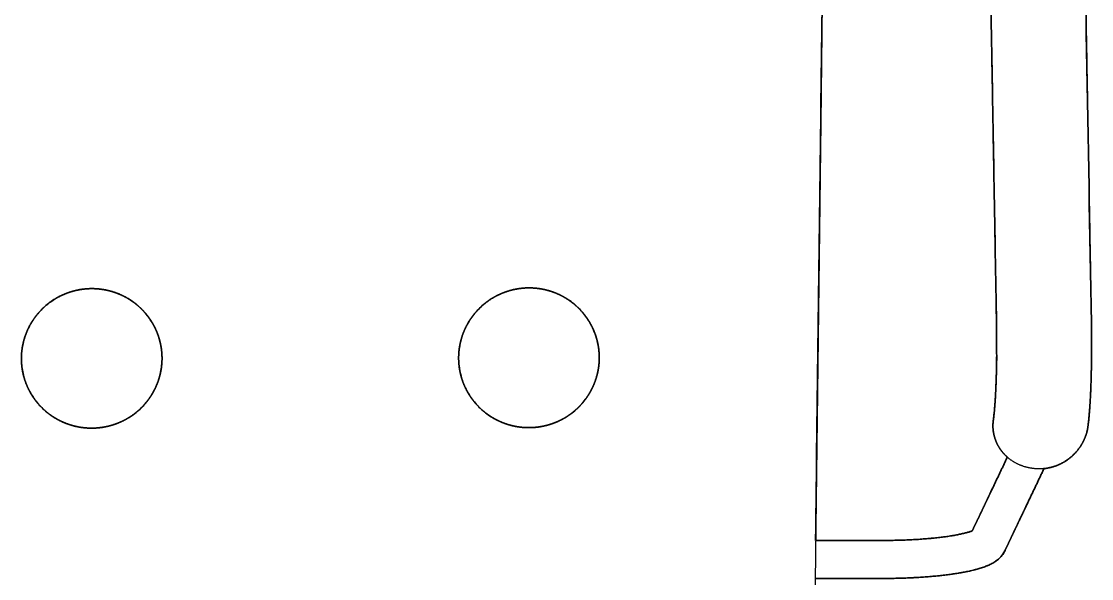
# Model space of a CAD drawing. Header units: millimetres. Extents: x 0 to 2809, y -1128 to 717.
# Drawn here: x 1039.5 to 1321.1, y -939.6 to -792.9 of the extents above; entities that cross this region are included whole.
import ezdxf

# ---------------------------------------------------------------- set-up
doc = ezdxf.new("R2010")
doc.units = ezdxf.units.MM
doc.layers.add('Blocks', color=7, linetype='Continuous')
doc.layers.add('Blocks$Inner', color=7, linetype='Continuous', lineweight=25, true_color=0x007f00)
doc.layers.add('Blocks$Outline', color=7, linetype='Continuous', lineweight=35, true_color=0xff3f3f)

# ---------------------------------------------------------------- blocks, each defined once
blk = doc.blocks.new('Balcony Lounge Bench w Arm Top')
at = {"layer": 'Blocks$Inner'}
blk.add_lwpolyline([(123.2758473560389, 1269.974159685553), (123.345287339107, 1269.973308098455), (123.9008072006473, 1269.966495401706), (125.0118469080553, 1269.952870008405), (129.4560055435068, 1269.898368437571), (165.0092690291349, 1269.462355939555), (236.1157935287702, 1268.590330973824), (245.0041090911691, 1268.481327853115), (253.8924246535753, 1268.372324732394), (271.6690557783804, 1268.154318490968), (307.2223180279761, 1267.718306008104), (378.3288425271603, 1266.846281042384), (520.541891525565, 1265.102231110937), (591.648416824537, 1264.230206135413), (627.2016815807146, 1263.794193621809), (629.4237607105388, 1263.766942838698), (629.9792804947501, 1263.760130142902), (630.1112571211561, 1263.758511628792)], dxfattribs=at)
for points, degree in [([(144.077752049845, 1333.049113229546), (287.6149730874022, 1335.563942283061), (431.1521941249594, 1338.078771336583)], 2), ([(491.130007283864, 1315.303632990002), (483.9058605459941, 1318.741537601989), (476.6875502536277, 1322.176664671682), (469.4692399809719, 1325.611792168587)], 3), ([(466.4671954874866, 1315.96581972788), (472.9309455920011, 1312.889779836358), (479.3946959742971, 1309.813739520399), (485.8584462807048, 1306.737699815425)], 3), ([(493.7926725610305, 1312.997944087692), (493.1801449799241, 1313.857419004613), (492.3765488263234, 1314.708589075566), (491.130007283864, 1315.303632990002)], 3), ([(431.5881861472371, 1313.120514172821), (288.050965100796, 1310.605685119117), (144.5137440543549, 1308.090856065413)], 2), ([(495.342020098411, 1309.92340102822), (494.9542949400202, 1310.983642546304), (494.4593258595705, 1312.062522065804), (493.7926725610305, 1312.997944087692)], 3), ([(497.0747440634223, 1302.63361335509), (496.6118014013191, 1305.559238168087), (496.0846817343991, 1307.892579237781), (495.342020098411, 1309.92340102822)], 3), ([(485.8584462807048, 1306.737699815425), (485.8862600093635, 1306.657835610786), (485.918262797175, 1306.576526169269), (485.950443336631, 1306.488527897316)], 3), ([(485.950443336631, 1306.488527897316), (486.3257016848511, 1305.462377101452), (486.8203534022759, 1303.45497294754), (487.1976369642362, 1301.070681702393)], 3), ([(487.1976369642362, 1301.070681702393), (487.5860907054303, 1298.615799095092), (487.9027457386692, 1295.619443937085), (488.1076513347143, 1292.397257652425)], 3), ([(498.0875179426148, 1293.031512161779), (497.8639113756726, 1296.547775403087), (497.5235375300908, 1299.797406175519), (497.0747440634223, 1302.63361335509)], 3), ([(488.1076513347143, 1292.397257652425), (488.2997298167102, 1289.376780602415), (488.3972821043571, 1286.129777058606), (488.3921015523811, 1282.888664143698)], 3), ([(498.4374780081277, 1265.37331172662), (498.3745128034159, 1271.208631058975), (498.3833015013851, 1277.041113340987), (498.3920901993623, 1282.873595622995)], 3)]:
    blk.add_open_spline(points, degree=degree, dxfattribs=at)
for points, weights, degree in [([(431.1521941249594, 1338.078771336583), (449.7907347161347, 1338.405325985157), (458.8075382703755, 1337.107750225976)], [1, 0.837694336409996, 1], 2), ([(457.0791168036449, 1312.239825125052), (448.663384343046, 1313.419678440462), (431.5881861472371, 1313.120514172821)], [1, 0.840513513487118, 1], 2), ([(498.3920901993623, 1282.873595622995), (498.3976162153558, 1286.330839086262), (498.2942173429474, 1289.781117894272), (498.0875179426148, 1293.031512161779)], [0.9018916102099879, 1, 1, 1], 3), ([(488.3921015523811, 1282.888664143698), (488.3833667846687, 1277.091971837643), (488.3746320169557, 1271.295279531568), (488.3960554670776, 1265.496456138588)], [1, 0.9018916102100011, 0.901891610210001, 0.901891610210001], 3), ([(421.9830083435809, 1191.964570445274), (421.9247600213547, 1191.373758430604), (421.8950302976188, 1190.784836785402), (421.893396850006, 1190.19779141861)], [1, 0.99999999999872, 0.999999999998647, 1], 3), ([(422.1782762931471, 1076.941831532578), (422.117475448175, 1076.335373318879), (422.0866869550335, 1075.730869913149), (422.0854449202016, 1075.128307458479)], [1, 0.999999999988713, 0.99999999998852, 1], 3)]:
    blk.add_rational_spline(points, weights, degree=degree, dxfattribs=at)
for points, weights, knots in [([(458.8075382703755, 1337.107750225976), (459.6679252184917, 1336.981113405822), (460.7394228840795, 1336.678759407429), (461.9222224036441, 1336.130204808546), (463.105144269991, 1335.581593468101), (464.4013934287159, 1334.761042679971), (465.5865474296165, 1333.613421194438), (466.7719128195233, 1332.465595014354), (467.8159179008017, 1330.992558478978), (468.5113417359226, 1329.347091067937), (469.2069218837077, 1327.701253799865), (469.5607388858515, 1325.901602652697), (469.5370394968268, 1324.113746433948)], [1, 0.962747555644296, 0.926855582049073, 0.892281800381453, 0.89223565470989, 0.892169621199178, 0.892090069842584, 0.89201051848599, 0.891917449283513, 0.89181723222842, 0.92651621932247, 0.96255755213277, 1], [1093.764674864149, 1093.764674864149, 1093.764674864149, 1093.764674864149, 1098.712646838745, 1098.712646838745, 1098.712646838745, 1103.678136391415, 1103.678136391415, 1103.678136391415, 1108.654770001717, 1108.654770001717, 1108.654770001717, 1113.617502814508, 1113.617502814508, 1113.617502814508, 1113.617502814508]), ([(469.5370394968268, 1324.113746433948), (469.5109765375951, 1322.219573556854), (469.0692511552981, 1320.326994880692), (468.2471733019934, 1318.637960556717), (467.4248945312265, 1316.948513429392), (466.208864344106, 1315.482798405316), (464.8247459987008, 1314.430509471585), (463.4403547666615, 1313.378013073228), (461.9284861056892, 1312.749427072066), (460.5717365206059, 1312.443355356383), (459.2148299789329, 1312.137248232556), (458.009553155705, 1312.112899481786), (457.0791168036449, 1312.239825125052)], [1, 0.962316927919772, 0.926052944493782, 0.891162252966116, 0.891053365357565, 0.890951211475371, 0.890863400791799, 0.890775590108227, 0.89070212262328, 0.890650607809225, 0.9256773508034, 0.962105308315272, 1], [1113.617502814508, 1113.617502814508, 1113.617502814508, 1113.617502814508, 1118.880223706587, 1118.880223706587, 1118.880223706587, 1124.160729352139, 1124.160729352139, 1124.160729352139, 1129.433094442054, 1129.433094442054, 1129.433094442054, 1134.682475518986, 1134.682475518986, 1134.682475518986, 1134.682475518986])]:
    blk.add_rational_spline(points, weights, degree=3, knots=knots, dxfattribs=at)
for points, knots in [([(440.263041307895, 1208.590824449038), (439.6815786927618, 1208.590821112884), (439.0988409066558, 1208.563039247885), (438.2131534464061, 1208.47823155201), (437.9105002109209, 1208.441644729744), (437.3107983025111, 1208.353981867822), (437.0131191850014, 1208.30287787491), (436.1264839771466, 1208.128132450678), (435.5439149692102, 1207.983108115757), (434.3955956186037, 1207.636775128922), (433.8298452022209, 1207.435466692561), (432.9940304115153, 1207.090645682103), (432.7175643991068, 1206.968549612007), (432.1689910261994, 1206.709777508218), (431.8967186597729, 1206.57295758641), (430.5613722571943, 1205.859922610525), (429.5634098489172, 1205.192298661826), (428.1694751757532, 1204.048487869833), (427.7221210079297, 1203.643318740807), (427.0778592165443, 1202.998563911267), (426.8679494253956, 1202.777774126491), (426.4616419452868, 1202.328708199613), (426.2646716860472, 1202.09986981464), (425.310249919341, 1200.934489740855), (424.6432190121996, 1199.934988726844), (423.788701255442, 1198.334035306409), (423.527360900458, 1197.780368602482), (423.0646787752266, 1196.659957685093), (422.8621931898597, 1196.091734047626), (422.339362445804, 1194.363543202646), (422.1028035755808, 1193.180213692078), (421.9830083435809, 1191.964570445274)], [218.1641492175199, 218.1641492175199, 218.1641492175199, 218.1641492175199, 220.7321518327473, 220.7321518327473, 222.0585787639485, 222.0585787639485, 223.3850056951497, 223.3850056951497, 226.037859557552, 226.037859557552, 228.6907134199544, 228.6907134199544, 230.0171403511555, 230.0171403511555, 231.3435672823567, 231.3435672823567, 236.6492750071614, 236.6492750071614, 239.3021288695635, 239.3021288695635, 240.6285558007647, 240.6285558007647, 241.9549827319658, 241.9549827319658, 247.2606904567706, 247.2606904567706, 249.9135443191728, 249.9135443191728, 252.5663981815751, 252.5663981815751, 257.8721059063797, 257.8721059063797, 257.8721059063797, 257.8721059063797]), ([(458.5985729742388, 1188.201499392602), (458.6593226239856, 1188.808613309058), (458.6901418213674, 1189.417340305437), (458.6910165732916, 1190.027724626005), (458.6918887943466, 1190.636342953108), (458.662886950442, 1191.245116159011), (458.6041441637426, 1191.85102380536), (458.4870463882617, 1193.058839122255), (458.254141270394, 1194.243757899334), (457.9053693965325, 1195.40593197307), (457.7306453767887, 1195.98814556604), (457.5252196754591, 1196.567554361489), (457.2942465084489, 1197.129634349203), (457.0640672810041, 1197.689782261652), (456.8072080873244, 1198.237224307722), (456.5236472431498, 1198.772028945226), (456.2407247954325, 1199.305629547009), (455.9326021326196, 1199.824040303909), (455.5992786206843, 1200.327287881897), (455.2637926845928, 1200.833800260236), (454.903444654039, 1201.323756383019), (454.5201422817117, 1201.794591161633), (453.7545080200507, 1202.735068612616), (452.9055338207836, 1203.591190174313), (451.972996589313, 1204.36343598261), (451.5079083558667, 1204.748581397336), (451.0253224875923, 1205.109858348555), (450.5251809286347, 1205.447338954127), (450.2736559453406, 1205.617060510274), (450.0169630533637, 1205.781181849099), (449.7574668760135, 1205.938194779552), (449.4983477169881, 1206.09497958815), (449.2355878453236, 1206.245242594105), (448.9691656835203, 1206.388999633971), (447.9080778813659, 1206.961545252725), (446.8023152242604, 1207.424857318201), (445.6518262364334, 1207.779154163767), (445.3637029172532, 1207.867882681992), (445.0736287410618, 1207.949441180917), (444.7815855248191, 1208.023837424949), (444.4884637738869, 1208.098508419174), (444.1919857833927, 1208.166252878756), (443.8956212486301, 1208.226280543822), (443.305299212996, 1208.345848337132), (442.7107635186767, 1208.436040618657), (442.1118886378463, 1208.496894251493), (441.4970434397983, 1208.559370680425), (440.8807740490738, 1208.590827995504), (440.263041307895, 1208.590824449038)], [187.1535284718318, 187.1535284718318, 187.1535284718318, 187.1535284718318, 188.98438548172, 188.98438548172, 188.98438548172, 190.8114829574348, 190.8114829574348, 190.8114829574348, 194.4461607607808, 194.4461607607808, 194.4461607607808, 196.2769683389177, 196.2769683389177, 196.2769683389177, 198.0937721006481, 198.0937721006481, 198.0937721006481, 199.9065108711266, 199.9065108711266, 199.9065108711266, 201.7326149242297, 201.7326149242297, 201.7326149242297, 205.3723192269871, 205.3723192269871, 205.3723192269871, 207.1898119004032, 207.1898119004032, 207.1898119004032, 208.1055491662574, 208.1055491662574, 208.1055491662574, 209.0185344166504, 209.0185344166504, 209.0185344166504, 212.6492593679648, 212.6492593679648, 212.6492593679648, 213.5598867624176, 213.5598867624176, 213.5598867624176, 214.4756781126286, 214.4756781126286, 214.4756781126286, 216.2956344926424, 216.2956344926424, 216.2956344926424, 218.1641492175199, 218.1641492175199, 218.1641492175199, 218.1641492175199]), ([(421.893396850006, 1190.19779141861), (421.8898836733642, 1189.013596517936), (421.9984768208524, 1187.842376237622), (422.3273811944819, 1186.104767422072), (422.4655314546035, 1185.527012801183), (422.7933946716366, 1184.395883285437), (422.9829931009081, 1183.842046862817), (423.6276423808085, 1182.212255306498), (424.1578853123574, 1181.168319967637), (425.1085828408541, 1179.670873405423), (425.4480976966879, 1179.188621529069), (426.1666304807732, 1178.264036763707), (426.5464017189806, 1177.820683937025), (427.3462558285173, 1176.971212794193), (427.7662440846543, 1176.565007166366), (428.6474285001823, 1175.790657095284), (429.1112023557871, 1175.420680017345), (430.5410829766333, 1174.38806987349), (431.5467383084979, 1173.798644484879), (433.1327068655592, 1173.060821453833), (433.6740477915519, 1172.839254244118), (434.784339330552, 1172.446315037047), (435.3486345624551, 1172.276715375603), (437.0481305144058, 1171.853018630911), (438.1976969690222, 1171.679838553482), (439.6936690155562, 1171.599422216917), (440.0256021644454, 1171.59058030001), (440.3578069302603, 1171.590663375759)], [130.7077009699321, 130.7077009699321, 130.7077009699321, 130.7077009699321, 134.2333832888608, 134.2333832888608, 135.9962244483251, 135.9962244483251, 137.7590656077894, 137.7590656077894, 141.2847479267181, 141.2847479267181, 143.0475890861824, 143.0475890861824, 144.8104302456466, 144.8104302456466, 146.5732714051109, 146.5732714051109, 148.3361125645753, 148.3361125645753, 151.8617948835038, 151.8617948835038, 153.6246360429681, 153.6246360429681, 155.3874772024324, 155.3874772024324, 158.913159521361, 158.913159521361, 159.9095649715973, 159.9095649715973, 159.9095649715973, 159.9095649715973]), ([(440.3578069302603, 1171.590663375759), (440.6341713811853, 1171.590724335365), (440.9124866839047, 1171.597164738127), (441.1883939347972, 1171.609842778482), (441.4885954921556, 1171.623637151217), (441.7882469559336, 1171.64483369852), (442.0873690810258, 1171.673432782503), (443.2816443902993, 1171.787617515103), (444.453233919412, 1172.01737908167), (445.6023263933748, 1172.362746466715), (445.8908324772128, 1172.44945888891), (446.177027234422, 1172.543259947353), (446.4609361171752, 1172.644158862175), (446.7452589724053, 1172.74520489946), (447.0282380641584, 1172.85375631), (447.3072576624254, 1172.968811028884), (447.8620685909191, 1173.197589278901), (448.4044019490684, 1173.45313240914), (448.9343384968379, 1173.735492986405), (449.9968617847844, 1174.30162621538), (450.9944147763672, 1174.966512076164), (451.9273402556573, 1175.730592230397), (452.3944139281884, 1176.113132670838), (452.842919211791, 1176.519019188956), (453.2704518187675, 1176.946111735706), (453.6952389467115, 1177.370461629351), (454.0984776441037, 1177.814755242409), (454.4801654433613, 1178.279031861141), (454.8627169615429, 1178.74435908852), (455.2217591666631, 1179.227493512655), (455.5573117539243, 1179.728512103538), (455.8940313858911, 1180.231273226342), (456.2092862705758, 1180.756217502665), (456.4951583577567, 1181.29021960092), (457.0658018897957, 1182.356167824346), (457.5279766265448, 1183.468228022917), (457.8815500301935, 1184.626648806003), (458.0589264347363, 1185.207791254328), (458.207808364401, 1185.797861821255), (458.327451984791, 1186.394011812037), (458.4474449364425, 1186.991902420687), (458.5378230368442, 1187.59438259653), (458.5985729742388, 1188.201499392602)], [159.9095649715973, 159.9095649715973, 159.9095649715973, 159.9095649715973, 160.7489889110614, 160.7489889110614, 160.7489889110614, 161.6596540973372, 161.6596540973372, 161.6596540973372, 165.2901786839751, 165.2901786839751, 165.2901786839751, 166.2030606899304, 166.2030606899304, 166.2030606899304, 167.1187029289136, 167.1187029289136, 167.1187029289136, 168.9359932688719, 168.9359932688719, 168.9359932688719, 172.5751945299571, 172.5751945299571, 172.5751945299571, 174.4011233105879, 174.4011233105879, 174.4011233105879, 176.2137089342847, 176.2137089342847, 176.2137089342847, 178.0303705623018, 178.0303705623018, 178.0303705623018, 179.8610798594232, 179.8610798594232, 179.8610798594232, 183.495627156454, 183.495627156454, 183.495627156454, 185.322662952747, 185.322662952747, 185.322662952747, 187.1535284718318, 187.1535284718318, 187.1535284718318, 187.1535284718318]), ([(440.4375867031631, 1093.547741207276), (439.8634062717538, 1093.547739965274), (439.2879287898468, 1093.520559694549), (438.4099570453473, 1093.437279285808), (438.107792084993, 1093.401012630504), (437.5090692166195, 1093.313995331544), (437.2118597531662, 1093.263214122784), (436.3265750203136, 1093.089435806101), (435.7448284818674, 1092.945054532807), (434.5980007791441, 1092.599998384605), (434.0329195351878, 1092.39932375374), (433.1979920922749, 1092.055442244306), (432.9218024276925, 1091.933657472437), (432.3737422319682, 1091.675503465693), (432.101734946853, 1091.539004364542), (430.7676078218283, 1090.827558754132), (429.7702464080576, 1090.161137559491), (428.3766895972876, 1089.018992446847), (427.9293734569437, 1088.614355425347), (427.2850361245291, 1087.970358311268), (427.0750961192971, 1087.749831789322), (426.6686762198515, 1087.301266551356), (426.471627589206, 1087.072669797035), (425.5167072011827, 1085.908453591652), (424.8489385287976, 1084.90974322598), (423.992846457717, 1083.309737839692), (423.7309002231559, 1082.756349831212), (423.2668862035862, 1081.63642306691), (423.0636705355791, 1081.068399241696), (422.5384721648734, 1079.340682271653), (422.3000994765753, 1078.157502617487), (422.1782762931471, 1076.941831532578)], [187.2309677710722, 187.2309677710722, 187.2309677710722, 187.2309677710722, 189.7712274141055, 189.7712274141055, 191.0976820869783, 191.0976820869783, 192.4241367598511, 192.4241367598511, 195.0770461055965, 195.0770461055965, 197.7299554513422, 197.7299554513422, 199.056410124215, 199.056410124215, 200.3828647970876, 200.3828647970876, 205.6886834885786, 205.6886834885786, 208.3415928343243, 208.3415928343243, 209.6680475071971, 209.6680475071971, 210.9945021800697, 210.9945021800697, 216.3003208715607, 216.3003208715607, 218.9532302173062, 218.9532302173062, 221.6061395630517, 221.6061395630517, 226.9119582545428, 226.9119582545428, 226.9119582545428, 226.9119582545428]), ([(458.729673789916, 1073.139665026883), (458.7912783863139, 1073.747074229195), (458.8229665066465, 1074.356128721014), (458.8247242492653, 1074.966880854834), (458.8264768788868, 1075.575856406391), (458.7983684288702, 1076.185004493986), (458.740528381968, 1076.791318381911), (458.6252299159169, 1077.999945707936), (458.3941573820994, 1079.185674419474), (458.0472717954181, 1080.348724042546), (457.8735021866742, 1080.931344611727), (457.6690499971592, 1081.511180149293), (457.4390660732242, 1082.073656139622), (457.2098756614578, 1082.63419142237), (456.9540261672446, 1083.182004964161), (456.6714998281095, 1083.717175425216), (456.3896084666267, 1084.251143091213), (456.0825428383323, 1084.769901074756), (455.7503057396607, 1085.273487463808), (455.4159259251028, 1085.780321661608), (455.0566728164558, 1086.27064350736), (454.674544364294, 1086.741771474419), (453.9112655642457, 1087.682821499173), (453.0647968282065, 1088.5394376242), (452.1349330903904, 1089.312197908112), (451.6711648184064, 1089.697611046569), (451.1899372475236, 1090.059150613575), (450.6911918044498, 1090.396901723601), (450.4403799272986, 1090.566751876806), (450.1843855342377, 1090.731021378153), (449.9256208194056, 1090.88816747069), (449.6672430399412, 1091.045078579951), (449.405233308491, 1091.195471433988), (449.1395700436842, 1091.339363261399), (448.0814443389027, 1091.912478409249), (446.9787374365915, 1092.376421759582), (445.8313771201865, 1092.731488376452), (445.5440179627622, 1092.82041566668), (445.2547090823282, 1092.902180294979), (444.9634317296077, 1092.976791016106), (444.671092813478, 1093.051673656802), (444.3753831033537, 1093.119644126826), (444.0797993729211, 1093.179901923955), (443.4910463555207, 1093.299925308962), (442.8980640851878, 1093.390612608146), (442.3007242269232, 1093.452005272036), (441.681167218565, 1093.515681342953), (441.0601368415082, 1093.547742558851), (440.4375867031631, 1093.547741207276)], [156.1886397184626, 156.1886397184626, 156.1886397184626, 156.1886397184626, 158.0203961828897, 158.0203961828897, 158.0203961828897, 159.8483588950317, 159.8483588950317, 159.8483588950317, 163.484735401824, 163.484735401824, 163.484735401824, 165.3163439367105, 165.3163439367105, 165.3163439367105, 167.1338920795153, 167.1338920795153, 167.1338920795153, 168.9473806227775, 168.9473806227775, 168.9473806227775, 170.7742497140876, 170.7742497140876, 170.7742497140876, 174.4152492519447, 174.4152492519447, 174.4152492519447, 176.2334525104445, 176.2334525104445, 176.2334525104445, 177.1495415485836, 177.1495415485836, 177.1495415485836, 178.0628063070964, 178.0628063070964, 178.0628063070964, 181.694842636675, 181.694842636675, 181.694842636675, 182.6058619047985, 182.6058619047985, 182.6058619047985, 183.5220222386862, 183.5220222386862, 183.5220222386862, 185.342632744287, 185.342632744287, 185.342632744287, 187.2309677710722, 187.2309677710722, 187.2309677710722, 187.2309677710722]), ([(422.0854449202016, 1075.128307458479), (422.0827783362838, 1073.944745086668), (422.1919145591455, 1072.774135103449), (422.5213321648334, 1071.037442844419), (422.6595519867697, 1070.460228656964), (422.9873319942199, 1069.330378093022), (423.1768033326589, 1068.7771938638), (423.8209457947305, 1067.149170252702), (424.3507740118948, 1066.106080326343), (425.6168724700474, 1064.111747775227), (426.3362069856885, 1063.18747182038), (427.5338344080592, 1061.915301497651), (427.9530771677382, 1061.509735840347), (428.8327335020731, 1060.736604127571), (429.2956682850127, 1060.367268539914), (430.7220812470914, 1059.337056891032), (431.7253712886013, 1058.748947433593), (433.3077885287566, 1058.012826888782), (433.8480277019626, 1057.791753400579), (434.9557433565496, 1057.39985089533), (435.5184012815953, 1057.230829832548), (437.2133265007578, 1056.808528463898), (438.3599674515644, 1056.635987091624), (439.8444815721668, 1056.556556122076), (440.1676314392025, 1056.547829828134), (440.4910579020871, 1056.547582793144)], [99.7996120649456, 99.7996120649456, 99.7996120649456, 99.7996120649456, 103.3229822440378, 103.3229822440378, 105.0846673335838, 105.0846673335838, 106.8463524231299, 106.8463524231299, 110.3697226022221, 110.3697226022221, 113.8930927813142, 113.8930927813142, 115.6547778708603, 115.6547778708603, 117.4164629604064, 117.4164629604064, 120.9398331394987, 120.9398331394987, 122.7015182290447, 122.7015182290447, 124.4632033185909, 124.4632033185909, 127.9865734976831, 127.9865734976831, 128.9584690291287, 128.9584690291287, 128.9584690291287, 128.9584690291287]), ([(448.7817875857218, 1058.539548862573), (448.881147571039, 1058.590352303538), (448.9679289684791, 1058.63561728684), (449.0543824838314, 1058.681597573632), (450.1160486979861, 1059.246244561175), (451.1131421536629, 1059.909725091387), (452.0459978286963, 1060.672569672166), (452.5130345270954, 1061.054489859755), (452.961562121498, 1061.459765813201), (453.3892441514909, 1061.886336127165), (453.8141723864246, 1062.310159804285), (454.2176376053467, 1062.753978902707), (454.5996342323051, 1063.217844048399), (454.9824984945881, 1063.682762778735), (455.3419284522242, 1064.165547273595), (455.6779405480775, 1064.666285784569), (456.0151147357756, 1065.168756090752), (456.3309071805343, 1065.693488414629), (456.6173597555389, 1066.22733525619), (457.1891670039913, 1067.292982837), (457.6526941282355, 1068.404963349498), (458.0077834055119, 1069.563598912442), (458.1859165102069, 1070.144836824275), (458.3355896375797, 1070.735067733975), (458.4560466738476, 1071.331425553082), (458.5768546911058, 1071.929521006343), (458.6680685157844, 1072.532249126114), (458.729673789916, 1073.139665026883)], [137.6646886115594, 137.6646886115594, 137.6646886115594, 137.6646886115594, 137.9615624864323, 137.9615624864323, 137.9615624864323, 141.6027479288204, 141.6027479288204, 141.6027479288204, 143.4296221521739, 143.4296221521739, 143.4296221521739, 145.2431621615917, 145.2431621615917, 145.2431621615917, 147.0607949311869, 147.0607949311869, 147.0607949311869, 148.8924707255175, 148.8924707255175, 148.8924707255175, 152.5288939793217, 152.5288939793217, 152.5288939793217, 154.3568630486425, 154.3568630486425, 154.3568630486425, 156.1886397184626, 156.1886397184626, 156.1886397184626, 156.1886397184626]), ([(440.4910579020871, 1056.547582793144), (440.7673835682654, 1056.547359785931), (441.0440216738643, 1056.55348060968), (441.3200213118907, 1056.565890704602), (441.6196029111597, 1056.579361142863), (441.9186492873123, 1056.600224730162), (442.2171813017121, 1056.628482055832), (443.4091779697701, 1056.741309613422), (444.5787860551573, 1056.969609057021), (445.7262093589161, 1057.313448554181), (446.0143145891489, 1057.399782827826), (446.3001308549574, 1057.493204107839), (446.5836838444084, 1057.593722571786), (446.8676400275872, 1057.694383966391), (447.150250733459, 1057.802539028951), (447.4289513103577, 1057.917208634848), (447.8841510120183, 1058.104497699595), (448.3309981162965, 1058.309848531164), (448.7817875857218, 1058.539548862573)], [128.9584690291287, 128.9584690291287, 128.9584690291287, 128.9584690291287, 129.7982709813499, 129.7982709813499, 129.7982709813499, 130.7093334292883, 130.7093334292883, 130.7093334292883, 134.3416832172276, 134.3416832172276, 134.3416832172276, 135.2550805461811, 135.2550805461811, 135.2550805461811, 136.1711807865148, 136.1711807865148, 136.1711807865148, 137.6646886115594, 137.6646886115594, 137.6646886115594, 137.6646886115594])]:
    blk.add_open_spline(points, degree=3, knots=knots, dxfattribs=at)
at = {"layer": 'Blocks$Outline'}
for points, knots in [([(431.1521941249594, 1338.078771336579), (335.4607134332546, 1336.40221863423), (239.7692327415498, 1334.725665931888), (144.077752049845, 1333.049113229546), (142.2763378339951, 1333.017828347984), (140.6358222333365, 1332.59659295631), (137.8361352906504, 1331.34415946003), (136.5874931111612, 1330.482686166437), (134.41891997723, 1328.307908872528), (133.4964302136032, 1326.977682897053), (132.8442053641447, 1325.445204048676)], [-1784.921768872414, -1784.921768872414, -1784.921768872414, -1784.921768872414, -1496.728887224486, -1496.728887224486, -1496.728887224486, -1491.782625717912, -1491.782625717912, -1486.836364211338, -1486.836364211338, -1481.912208170574, -1481.912208170574, -1481.912208170574, -1481.912208170574]), ([(488.3960554670666, 1265.496456138582), (451.7069844870966, 1265.946397773183), (415.0179135071303, 1266.396339407776), (378.3288425271603, 1266.846281042381), (354.6266676940977, 1267.136956030954), (330.9244928610387, 1267.427631019527), (307.2223180279761, 1267.718306008101), (295.371230611443, 1267.863643502391), (283.5201431949135, 1268.008980996674), (271.6690557783804, 1268.154318490964), (265.7435120701084, 1268.226987238108), (259.8179683618437, 1268.299655985247), (253.8924246535753, 1268.372324732391), (250.9296527994411, 1268.40865910596), (247.9668809453033, 1268.444993479538), (245.0041090911691, 1268.481327853107), (242.0413372370349, 1268.517662226681), (239.0785653829043, 1268.553996600251), (236.1157935287702, 1268.590330973821), (212.413618695562, 1268.881005962397), (188.7114438623466, 1269.171680950978), (165.0092690291349, 1269.462355939555), (153.6952726855488, 1269.601106741164), (142.3812763419628, 1269.739857542761), (131.0672860630511, 1269.879102868799)], [-2398.639078564458, -2398.639078564458, -2398.639078564458, -2398.639078564458, -2397.865118553649, -2397.865118553649, -2397.865118553649, -2396.865118553649, -2396.865118553649, -2396.865118553649, -2395.865118553649, -2395.865118553649, -2395.865118553649, -2394.865118553649, -2394.865118553649, -2394.865118553649, -2393.865118553649, -2393.865118553649, -2393.865118553649, -2392.865118553649, -2392.865118553649, -2392.865118553649, -2391.865118553649, -2391.865118553649, -2391.865118553649, -2390.910438569223, -2390.910438569223, -2390.910438569223, -2390.910438569223])]:
    blk.add_open_spline(points, degree=3, knots=knots, dxfattribs=at)
for points, weights, knots in [([(469.4692399809642, 1325.611792168568), (469.3362940371553, 1326.895445630762), (469.0125369650498, 1328.161194964787), (468.5113417359226, 1329.347091067933), (467.8159179008017, 1330.992558478974), (466.7719128195233, 1332.465595014351), (465.5865474296165, 1333.613421194434), (464.4013934287159, 1334.761042679967), (463.105144269991, 1335.581593468097), (461.9222224036441, 1336.130204808542), (460.7394228840756, 1336.678759407421), (459.6679252184917, 1336.981113405818), (458.8075382703755, 1337.107750225972), (453.1610127044745, 1337.920321405314), (442.8240682349197, 1338.283267215945), (431.1521941249594, 1338.078771336579)], [0.9680840705222707, 0.9419655925104535, 0.9165504075302539, 0.89181723222842, 0.891917449283513, 0.89201051848599, 0.892090069842584, 0.892169621199178, 0.89223565470989, 0.892281800381453, 0.926855582049073, 0.962747555644296, 1, 0.8917962242733307, 0.8917962242733307, 1], [-1112.192168378858, -1112.192168378858, -1112.192168378858, -1112.192168378858, -1108.654770001717, -1108.654770001717, -1108.654770001717, -1103.678136391415, -1103.678136391415, -1103.678136391415, -1098.712646838745, -1098.712646838745, -1098.712646838745, -1093.764674864149, -1093.764674864149, -1093.764674864149, -1056.342371286467, -1056.342371286467, -1056.342371286467, -1056.342371286467]), ([(498.4374780081317, 1265.373311726612), (498.3745128034199, 1271.208631058967), (498.3833015013891, 1277.041113340979), (498.3920901993663, 1282.873595622987), (498.3976162153558, 1286.330839086255), (498.2942173429474, 1289.781117894265), (498.0875179426148, 1293.031512161771), (497.8639113756726, 1296.54777540308), (497.5235375300908, 1299.797406175512), (497.0747440634223, 1302.633613355083), (496.6118014013191, 1305.55923816808), (496.0846817343991, 1307.892579237774), (495.342020098411, 1309.923401028213), (494.9542949400202, 1310.983642546296), (494.4593258595705, 1312.062522065797), (493.7926725610305, 1312.997944087685), (493.1801449799241, 1313.857419004606), (492.3765488263234, 1314.708589075559), (491.130007283864, 1315.303632989995), (483.9058605459941, 1318.741537601982), (476.6875502536277, 1322.176664671675), (469.4692399809719, 1325.61179216858)], [0.9018916102099876, 0.9018916102099876, 0.9018916102099878, 0.9018916102099879, 1, 1, 1, 1, 1, 1, 1, 1, 1, 1, 1, 1, 1, 1, 1, 1, 1, 1], [52.3610266260139, 52.3610266260139, 52.3610266260139, 52.3610266260139, 69.85849338543234, 69.85849338543234, 69.85849338543234, 80.27605396980893, 80.27605396980893, 80.27605396980893, 91.5285903599759, 91.5285903599759, 91.5285903599759, 102.9631706516164, 102.9631706516164, 102.9631706516164, 109.2715202398117, 109.2715202398117, 109.2715202398117, 114.836289194661, 114.836289194661, 114.836289194661, 240.1878876233962, 240.1878876233962, 240.1878876233962, 240.1878876233962]), ([(132.956476441017, 1315.436733726161), (132.9739343217552, 1315.398100009981), (132.9915808731821, 1315.359608411884), (133.7154294109132, 1313.803190580169), (134.6874231848487, 1312.498912265819), (136.9358880386862, 1310.394808653869), (138.2155333139308, 1309.576671106974), (141.0570932642586, 1308.422072604313), (142.7126700801746, 1308.059299399978), (144.5137440543549, 1308.090856065413), (240.2052247519823, 1309.767408767882), (335.8967054496097, 1311.443961470351), (431.5881861472371, 1313.120514172817), (442.2944824170216, 1313.308092744139), (451.8023800994943, 1312.97960331121), (457.0791168036449, 1312.239825125049), (458.0095531557012, 1312.112899481782), (459.2148299789289, 1312.137248232548), (460.5717365206059, 1312.443355356379), (461.9284861056892, 1312.749427072062), (463.4403547666615, 1313.378013073224), (464.8247459987008, 1314.430509471585), (465.4076566313834, 1314.873672738777), (465.9607592006681, 1315.390166011806), (466.4671954874863, 1315.965819727876)], [1, 1, 1, 1, 1, 1, 1, 1, 1, 1, 1, 1, 1, 0.8936756756580787, 0.8936756756580787, 1, 0.962105308315272, 0.9256773508034, 0.890650607809225, 0.89070212262328, 0.890775590108227, 0.890863400791799, 0.8909003794655899, 0.8909399017695038, 0.8909813994181928], [-1472.122521280887, -1472.122521280887, -1472.122521280887, -1472.122521280887, -1471.997579691616, -1471.997579691616, -1467.051318185043, -1467.051318185043, -1462.105056678469, -1462.105056678469, -1457.158795171895, -1457.158795171895, -1457.158795171895, -1168.965913506133, -1168.965913506133, -1168.965913506133, -1134.682475518986, -1134.682475518986, -1134.682475518986, -1129.433094442054, -1129.433094442054, -1129.433094442054, -1124.160729352139, -1124.160729352139, -1124.160729352139, -1121.937012512979, -1121.937012512979, -1121.937012512979, -1121.937012512979]), ([(466.4671954874866, 1315.965819727873), (472.9309455920011, 1312.88977983635), (479.3946959742971, 1309.813739520392), (485.8584462807048, 1306.737699815418), (485.8862600093635, 1306.657835610778), (485.918262797175, 1306.576526169261), (485.950443336631, 1306.488527897309), (486.3257016848511, 1305.462377101445), (486.8203534022759, 1303.454972947533), (487.1976369642362, 1301.070681702386), (487.5860907054303, 1298.615799095085), (487.9027457386692, 1295.619443937077), (488.1076513347143, 1292.397257652417), (488.2997298167102, 1289.376780602408), (488.3972821043571, 1286.129777058599), (488.3921015523811, 1282.888664143691), (488.3833667846728, 1277.091971837635), (488.3746320169597, 1271.29527953156), (488.3960554670816, 1265.49645613858)], [1, 1, 1, 1, 1, 1, 1, 1, 1, 1, 1, 1, 1, 1, 1, 1, 0.9018916102100011, 0.901891610210001, 0.901891610210001], [42.19273318325967, 42.19273318325967, 42.19273318325967, 42.19273318325967, 154.4407997512097, 154.4407997512097, 154.4407997512097, 155.3283837519745, 155.3283837519745, 155.3283837519745, 165.6941684300874, 165.6941684300874, 165.6941684300874, 176.1703156941171, 176.1703156941171, 176.1703156941171, 185.9559301309408, 185.9559301309408, 185.9559301309408, 203.3460268402795, 203.3460268402795, 203.3460268402795, 203.3460268402795]), ([(421.893396850006, 1190.197791418614), (421.8950302976188, 1190.784836785402), (421.9247600213547, 1191.373758430604), (421.9830083435809, 1191.964570445274), (422.1028035755808, 1193.180213692078), (422.339362445804, 1194.363543202646), (422.8621931898597, 1196.091734047626), (423.0646787752266, 1196.659957685093), (423.527360900458, 1197.780368602482), (423.788701255442, 1198.334035306409), (424.6432190121996, 1199.934988726844), (425.310249919341, 1200.934489740855), (426.2646716860472, 1202.09986981464), (426.4616419452868, 1202.328708199613), (426.8679494253956, 1202.777774126491), (427.0778592165443, 1202.998563911267), (427.7221210079297, 1203.643318740807), (428.1694751757532, 1204.048487869833), (429.5634098489172, 1205.192298661826), (430.5613722571943, 1205.859922610525), (431.8967186597729, 1206.57295758641), (432.1689910261994, 1206.709777508218), (432.7175643991068, 1206.968549612007), (432.9940304115153, 1207.090645682103), (433.8298452022209, 1207.435466692561), (434.3955956186037, 1207.636775128922), (435.5439149692102, 1207.983108115757), (436.1264839771466, 1208.128132450678), (437.0131191850014, 1208.30287787491), (437.3107983025111, 1208.353981867822), (437.9105002109209, 1208.441644729744), (438.2131534464061, 1208.47823155201), (439.0988409066558, 1208.563039247885), (439.6815786927618, 1208.590821112884), (440.263041307895, 1208.590824449038), (440.8807740490738, 1208.590827995504), (441.4970434397983, 1208.559370680425), (442.1118886378463, 1208.496894251493), (442.7107635186767, 1208.436040618657), (443.305299212996, 1208.345848337132), (443.8956212486301, 1208.226280543822), (444.1919857833927, 1208.166252878756), (444.4884637738869, 1208.098508419174), (444.7815855248191, 1208.023837424949), (445.0736287410618, 1207.949441180917), (445.3637029172532, 1207.867882681992), (445.6518262364334, 1207.779154163767), (446.8023152242604, 1207.424857318201), (447.9080778813659, 1206.961545252725), (448.9691656835203, 1206.388999633971), (449.2355878453236, 1206.245242594105), (449.4983477169881, 1206.09497958815), (449.7574668760135, 1205.938194779552), (450.0169630533637, 1205.781181849099), (450.2736559453406, 1205.617060510274), (450.5251809286347, 1205.447338954127), (451.0253224875923, 1205.109858348555), (451.5079083558667, 1204.748581397336), (451.972996589313, 1204.36343598261), (452.9055338207836, 1203.591190174313), (453.7545080200507, 1202.735068612616), (454.5201422817117, 1201.794591161633), (454.903444654039, 1201.323756383019), (455.2637926845928, 1200.833800260236), (455.5992786206843, 1200.327287881897), (455.9326021326196, 1199.824040303909), (456.2407247954325, 1199.305629547009), (456.5236472431498, 1198.772028945226), (456.8072080873244, 1198.237224307722), (457.0640672810041, 1197.689782261652), (457.2942465084489, 1197.129634349203), (457.5252196754591, 1196.567554361489), (457.7306453767887, 1195.98814556604), (457.9053693965325, 1195.40593197307), (458.254141270394, 1194.243757899334), (458.4870463882617, 1193.058839122255), (458.6041441637426, 1191.85102380536), (458.662886950442, 1191.245116159011), (458.6918887943466, 1190.636342953108), (458.6910165732916, 1190.027724626005), (458.6901418213674, 1189.417340305437), (458.6593226239856, 1188.808613309058), (458.5985729742388, 1188.201499392602), (458.5378230368442, 1187.59438259653), (458.4474449364425, 1186.991902420687), (458.327451984791, 1186.394011812037), (458.207808364401, 1185.797861821255), (458.0589264347363, 1185.207791254328), (457.8815500301935, 1184.626648806003), (457.5279766265448, 1183.468228022917), (457.0658018897957, 1182.356167824346), (456.4951583577567, 1181.29021960092), (456.2092862705758, 1180.756217502665), (455.8940313858911, 1180.231273226342), (455.5573117539243, 1179.728512103538), (455.2217591666631, 1179.227493512655), (454.8627169615429, 1178.74435908852), (454.4801654433613, 1178.279031861141), (454.0984776441037, 1177.814755242409), (453.6952389467115, 1177.370461629351), (453.2704518187675, 1176.946111735706), (452.842919211791, 1176.519019188956), (452.3944139281884, 1176.113132670838), (451.9273402556573, 1175.730592230397), (450.9944147763672, 1174.966512076164), (449.9968617847844, 1174.30162621538), (448.9343384968379, 1173.735492986405), (448.4044019490684, 1173.45313240914), (447.8620685909191, 1173.197589278901), (447.3072576624254, 1172.968811028884), (447.0282380641584, 1172.85375631), (446.7452589724053, 1172.74520489946), (446.4609361171752, 1172.644158862175), (446.177027234422, 1172.543259947353), (445.8908324772128, 1172.44945888891), (445.6023263933748, 1172.362746466715), (444.453233919412, 1172.01737908167), (443.2816443902993, 1171.787617515103), (442.0873690810258, 1171.673432782503), (441.7882469559336, 1171.64483369852), (441.4885954921556, 1171.623637151217), (441.1883939347972, 1171.609842778482), (440.9124866839047, 1171.597164738127), (440.6341713811853, 1171.590724335365), (440.3578069302603, 1171.590663375759), (440.0256021644454, 1171.59058030001), (439.6936690155562, 1171.599422216917), (438.1976969690222, 1171.679838553482), (437.0481305144058, 1171.853018630911), (435.3486345624551, 1172.276715375603), (434.784339330552, 1172.446315037047), (433.6740477915519, 1172.839254244118), (433.1327068655592, 1173.060821453833), (431.5467383084979, 1173.798644484879), (430.5410829766333, 1174.38806987349), (429.1112023557871, 1175.420680017345), (428.6474285001823, 1175.790657095284), (427.7662440846543, 1176.565007166366), (427.3462558285173, 1176.971212794193), (426.5464017189806, 1177.820683937025), (426.1666304807732, 1178.264036763707), (425.4480976966879, 1179.188621529069), (425.1085828408541, 1179.670873405423), (424.1578853123574, 1181.168319967637), (423.6276423808085, 1182.212255306498), (422.9829931009081, 1183.842046862817), (422.7933946716366, 1184.395883285437), (422.4655314546035, 1185.527012801183), (422.3273811944819, 1186.104767422072), (421.9984768208524, 1187.842376237622), (421.8898836733642, 1189.013596517936), (421.893396850006, 1190.197791418614)], [1, 0.999999999998647, 0.99999999999872, 1, 1, 1, 1, 1, 1, 1, 1, 1, 1, 1, 1, 1, 1, 1, 1, 1, 1, 1, 1, 1, 1, 1, 1, 1, 1, 1, 1, 1, 1, 1, 1, 1, 1, 1, 1, 1, 1, 1, 1, 1, 1, 1, 1, 1, 1, 1, 1, 1, 1, 1, 1, 1, 1, 1, 1, 1, 1, 1, 1, 1, 1, 1, 1, 1, 1, 1, 1, 1, 1, 1, 1, 1, 1, 1, 1, 1, 1, 1, 1, 1, 1, 1, 1, 1, 1, 1, 1, 1, 1, 1, 1, 1, 1, 1, 1, 1, 1, 1, 1, 1, 1, 1, 1, 1, 1, 1, 1, 1, 1, 1, 1, 1, 1, 1, 1, 1, 1, 1, 1, 1, 1, 1, 1, 1, 1, 1, 1, 1, 1, 1, 1, 1, 1, 1, 1, 1, 1, 1, 1, 1, 1, 1, 1, 1, 1, 1, 1, 1], [-259.6437539231219, -259.6437539231219, -259.6437539231219, -259.6437539231219, -257.8721059063797, -257.8721059063797, -257.8721059063797, -252.5663981815751, -252.5663981815751, -249.9135443191728, -249.9135443191728, -247.2606904567706, -247.2606904567706, -241.9549827319658, -241.9549827319658, -240.6285558007647, -240.6285558007647, -239.3021288695635, -239.3021288695635, -236.6492750071614, -236.6492750071614, -231.3435672823567, -231.3435672823567, -230.0171403511555, -230.0171403511555, -228.6907134199544, -228.6907134199544, -226.037859557552, -226.037859557552, -223.3850056951497, -223.3850056951497, -222.0585787639485, -222.0585787639485, -220.7321518327473, -220.7321518327473, -218.1641492175199, -218.1641492175199, -218.1641492175199, -216.2956344926424, -216.2956344926424, -216.2956344926424, -214.4756781126286, -214.4756781126286, -214.4756781126286, -213.5598867624176, -213.5598867624176, -213.5598867624176, -212.6492593679648, -212.6492593679648, -212.6492593679648, -209.0185344166504, -209.0185344166504, -209.0185344166504, -208.1055491662574, -208.1055491662574, -208.1055491662574, -207.1898119004032, -207.1898119004032, -207.1898119004032, -205.3723192269871, -205.3723192269871, -205.3723192269871, -201.7326149242297, -201.7326149242297, -201.7326149242297, -199.9065108711266, -199.9065108711266, -199.9065108711266, -198.0937721006481, -198.0937721006481, -198.0937721006481, -196.2769683389177, -196.2769683389177, -196.2769683389177, -194.4461607607808, -194.4461607607808, -194.4461607607808, -190.8114829574348, -190.8114829574348, -190.8114829574348, -188.98438548172, -188.98438548172, -188.98438548172, -187.1535284718318, -187.1535284718318, -187.1535284718318, -185.322662952747, -185.322662952747, -185.322662952747, -183.495627156454, -183.495627156454, -183.495627156454, -179.8610798594232, -179.8610798594232, -179.8610798594232, -178.0303705623018, -178.0303705623018, -178.0303705623018, -176.2137089342847, -176.2137089342847, -176.2137089342847, -174.4011233105879, -174.4011233105879, -174.4011233105879, -172.5751945299571, -172.5751945299571, -172.5751945299571, -168.9359932688719, -168.9359932688719, -168.9359932688719, -167.1187029289136, -167.1187029289136, -167.1187029289136, -166.2030606899304, -166.2030606899304, -166.2030606899304, -165.2901786839751, -165.2901786839751, -165.2901786839751, -161.6596540973372, -161.6596540973372, -161.6596540973372, -160.7489889110614, -160.7489889110614, -160.7489889110614, -159.9095649715973, -159.9095649715973, -159.9095649715973, -158.913159521361, -158.913159521361, -155.3874772024324, -155.3874772024324, -153.6246360429681, -153.6246360429681, -151.8617948835038, -151.8617948835038, -148.3361125645753, -148.3361125645753, -146.5732714051109, -146.5732714051109, -144.8104302456466, -144.8104302456466, -143.0475890861824, -143.0475890861824, -141.2847479267181, -141.2847479267181, -137.7590656077894, -137.7590656077894, -135.9962244483251, -135.9962244483251, -134.2333832888608, -134.2333832888608, -130.7077009699321, -130.7077009699321, -130.7077009699321, -130.7077009699321]), ([(422.0854449202016, 1075.128307458479), (422.0866869550335, 1075.730869913149), (422.117475448175, 1076.335373318879), (422.1782762931471, 1076.941831532578), (422.3000994765753, 1078.157502617487), (422.5384721648734, 1079.340682271653), (423.0636705355791, 1081.068399241696), (423.2668862035862, 1081.63642306691), (423.7309002231559, 1082.756349831212), (423.992846457717, 1083.309737839692), (424.8489385287976, 1084.90974322598), (425.5167072011827, 1085.908453591652), (426.471627589206, 1087.072669797035), (426.6686762198515, 1087.301266551356), (427.0750961192971, 1087.749831789322), (427.2850361245291, 1087.970358311268), (427.9293734569437, 1088.614355425347), (428.3766895972876, 1089.018992446847), (429.7702464080576, 1090.161137559491), (430.7676078218283, 1090.827558754132), (432.101734946853, 1091.539004364542), (432.3737422319682, 1091.675503465693), (432.9218024276925, 1091.933657472437), (433.1979920922749, 1092.055442244306), (434.0329195351878, 1092.39932375374), (434.5980007791441, 1092.599998384605), (435.7448284818674, 1092.945054532807), (436.3265750203136, 1093.089435806101), (437.2118597531662, 1093.263214122784), (437.5090692166195, 1093.313995331544), (438.107792084993, 1093.401012630504), (438.4099570453473, 1093.437279285808), (439.2879287898468, 1093.520559694549), (439.8634062717538, 1093.547739965274), (440.4375867031631, 1093.547741207276), (441.0601368415082, 1093.547742558851), (441.681167218565, 1093.515681342953), (442.3007242269232, 1093.452005272036), (442.8980640851878, 1093.390612608146), (443.4910463555207, 1093.299925308962), (444.0797993729211, 1093.179901923955), (444.3753831033537, 1093.119644126826), (444.671092813478, 1093.051673656802), (444.9634317296077, 1092.976791016106), (445.2547090823282, 1092.902180294979), (445.5440179627622, 1092.82041566668), (445.8313771201865, 1092.731488376452), (446.9787374365915, 1092.376421759582), (448.0814443389027, 1091.912478409249), (449.1395700436842, 1091.339363261399), (449.405233308491, 1091.195471433988), (449.6672430399412, 1091.045078579951), (449.9256208194056, 1090.88816747069), (450.1843855342377, 1090.731021378153), (450.4403799272986, 1090.566751876806), (450.6911918044498, 1090.396901723601), (451.1899372475236, 1090.059150613575), (451.6711648184064, 1089.697611046569), (452.1349330903904, 1089.312197908112), (453.0647968282065, 1088.5394376242), (453.9112655642457, 1087.682821499173), (454.674544364294, 1086.741771474419), (455.0566728164558, 1086.27064350736), (455.4159259251028, 1085.780321661608), (455.7503057396607, 1085.273487463808), (456.0825428383323, 1084.769901074756), (456.3896084666267, 1084.251143091213), (456.6714998281095, 1083.717175425216), (456.9540261672446, 1083.182004964161), (457.2098756614578, 1082.63419142237), (457.4390660732242, 1082.073656139622), (457.6690499971592, 1081.511180149293), (457.8735021866742, 1080.931344611727), (458.0472717954181, 1080.348724042546), (458.3941573820994, 1079.185674419474), (458.6252299159169, 1077.999945707936), (458.740528381968, 1076.791318381911), (458.7983684288702, 1076.185004493986), (458.8264768788868, 1075.575856406391), (458.8247242492653, 1074.966880854834), (458.8229665066465, 1074.356128721014), (458.7912783863139, 1073.747074229195), (458.729673789916, 1073.139665026883), (458.6680685157844, 1072.532249126114), (458.5768546911058, 1071.929521006343), (458.4560466738476, 1071.331425553082), (458.3355896375797, 1070.735067733975), (458.1859165102069, 1070.144836824275), (458.0077834055119, 1069.563598912442), (457.6526941282355, 1068.404963349498), (457.1891670039913, 1067.292982837), (456.6173597555389, 1066.22733525619), (456.3309071805343, 1065.693488414629), (456.0151147357756, 1065.168756090752), (455.6779405480775, 1064.666285784569), (455.3419284522242, 1064.165547273595), (454.9824984945881, 1063.682762778735), (454.5996342323051, 1063.217844048399), (454.2176376053467, 1062.753978902707), (453.8141723864246, 1062.310159804285), (453.3892441514909, 1061.886336127165), (452.961562121498, 1061.459765813201), (452.5130345270954, 1061.054489859755), (452.0459978286963, 1060.672569672166), (451.1131421536629, 1059.909725091387), (450.1160486979861, 1059.246244561175), (449.0543824838314, 1058.681597573632), (448.9679289684791, 1058.63561728684), (448.881147571039, 1058.590352303538), (448.7817875857218, 1058.539548862573), (448.3309981162965, 1058.309848531164), (447.8841510120183, 1058.104497699595), (447.4289513103577, 1057.917208634848), (447.150250733459, 1057.802539028951), (446.8676400275872, 1057.694383966391), (446.5836838444084, 1057.593722571786), (446.3001308549574, 1057.493204107839), (446.0143145891489, 1057.399782827826), (445.7262093589161, 1057.313448554181), (444.5787860551573, 1056.969609057021), (443.4091779697701, 1056.741309613422), (442.2171813017121, 1056.628482055832), (441.9186492873123, 1056.600224730162), (441.6196029111597, 1056.579361142863), (441.3200213118907, 1056.565890704602), (441.0440216738643, 1056.55348060968), (440.7673835682654, 1056.547359785931), (440.4910579020871, 1056.547582793144), (440.1676314392025, 1056.547829828134), (439.8444815721668, 1056.556556122076), (438.3599674515644, 1056.635987091624), (437.2133265007578, 1056.808528463898), (435.5184012815953, 1057.230829832548), (434.9557433565496, 1057.39985089533), (433.8480277019626, 1057.791753400579), (433.3077885287566, 1058.012826888782), (431.7253712886013, 1058.748947433593), (430.7220812470914, 1059.337056891032), (429.2956682850127, 1060.367268539914), (428.8327335020731, 1060.736604127571), (427.9530771677382, 1061.509735840347), (427.5338344080592, 1061.915301497651), (426.3362069856885, 1063.18747182038), (425.6168724700474, 1064.111747775227), (424.3507740118948, 1066.106080326343), (423.8209457947305, 1067.149170252702), (423.1768033326589, 1068.7771938638), (422.9873319942199, 1069.330378093022), (422.6595519867697, 1070.460228656964), (422.5213321648334, 1071.037442844419), (422.1919145591455, 1072.774135103449), (422.0827783362838, 1073.944745086668), (422.0854449202016, 1075.128307458479)], [1, 0.99999999998852, 0.999999999988713, 1, 1, 1, 1, 1, 1, 1, 1, 1, 1, 1, 1, 1, 1, 1, 1, 1, 1, 1, 1, 1, 1, 1, 1, 1, 1, 1, 1, 1, 1, 1, 1, 1, 1, 1, 1, 1, 1, 1, 1, 1, 1, 1, 1, 1, 1, 1, 1, 1, 1, 1, 1, 1, 1, 1, 1, 1, 1, 1, 1, 1, 1, 1, 1, 1, 1, 1, 1, 1, 1, 1, 1, 1, 1, 1, 1, 1, 1, 1, 1, 1, 1, 1, 1, 1, 1, 1, 1, 1, 1, 1, 1, 1, 1, 1, 1, 1, 1, 1, 1, 1, 1, 1, 1, 1, 1, 1, 1, 1, 1, 1, 1, 1, 1, 1, 1, 1, 1, 1, 1, 1, 1, 1, 1, 1, 1, 1, 1, 1, 1, 1, 1, 1, 1, 1, 1, 1, 1, 1, 1, 1, 1, 1, 1, 1, 1, 1, 1, 1, 1], [-228.7301517012014, -228.7301517012014, -228.7301517012014, -228.7301517012014, -226.9119582545428, -226.9119582545428, -226.9119582545428, -221.6061395630517, -221.6061395630517, -218.9532302173062, -218.9532302173062, -216.3003208715607, -216.3003208715607, -210.9945021800697, -210.9945021800697, -209.6680475071971, -209.6680475071971, -208.3415928343243, -208.3415928343243, -205.6886834885786, -205.6886834885786, -200.3828647970876, -200.3828647970876, -199.056410124215, -199.056410124215, -197.7299554513422, -197.7299554513422, -195.0770461055965, -195.0770461055965, -192.4241367598511, -192.4241367598511, -191.0976820869783, -191.0976820869783, -189.7712274141055, -189.7712274141055, -187.2309677710722, -187.2309677710722, -187.2309677710722, -185.342632744287, -185.342632744287, -185.342632744287, -183.5220222386862, -183.5220222386862, -183.5220222386862, -182.6058619047985, -182.6058619047985, -182.6058619047985, -181.694842636675, -181.694842636675, -181.694842636675, -178.0628063070964, -178.0628063070964, -178.0628063070964, -177.1495415485836, -177.1495415485836, -177.1495415485836, -176.2334525104445, -176.2334525104445, -176.2334525104445, -174.4152492519447, -174.4152492519447, -174.4152492519447, -170.7742497140876, -170.7742497140876, -170.7742497140876, -168.9473806227775, -168.9473806227775, -168.9473806227775, -167.1338920795153, -167.1338920795153, -167.1338920795153, -165.3163439367105, -165.3163439367105, -165.3163439367105, -163.484735401824, -163.484735401824, -163.484735401824, -159.8483588950317, -159.8483588950317, -159.8483588950317, -158.0203961828897, -158.0203961828897, -158.0203961828897, -156.1886397184626, -156.1886397184626, -156.1886397184626, -154.3568630486425, -154.3568630486425, -154.3568630486425, -152.5288939793217, -152.5288939793217, -152.5288939793217, -148.8924707255175, -148.8924707255175, -148.8924707255175, -147.0607949311869, -147.0607949311869, -147.0607949311869, -145.2431621615917, -145.2431621615917, -145.2431621615917, -143.4296221521739, -143.4296221521739, -143.4296221521739, -141.6027479288204, -141.6027479288204, -141.6027479288204, -137.9615624864323, -137.9615624864323, -137.9615624864323, -137.6646886115594, -137.6646886115594, -137.6646886115594, -136.1711807865148, -136.1711807865148, -136.1711807865148, -135.2550805461811, -135.2550805461811, -135.2550805461811, -134.3416832172276, -134.3416832172276, -134.3416832172276, -130.7093334292883, -130.7093334292883, -130.7093334292883, -129.7982709813499, -129.7982709813499, -129.7982709813499, -128.9584690291287, -128.9584690291287, -128.9584690291287, -127.9865734976831, -127.9865734976831, -124.4632033185909, -124.4632033185909, -122.7015182290447, -122.7015182290447, -120.9398331394987, -120.9398331394987, -117.4164629604064, -117.4164629604064, -115.6547778708603, -115.6547778708603, -113.8930927813142, -113.8930927813142, -110.3697226022221, -110.3697226022221, -106.8463524231299, -106.8463524231299, -105.0846673335838, -105.0846673335838, -103.3229822440378, -103.3229822440378, -99.7996120649456, -99.7996120649456, -99.7996120649456, -99.7996120649456])]:
    blk.add_rational_spline(points, weights, degree=3, knots=knots, dxfattribs=at)

msp = doc.modelspace()

# ---------------------------------------------------------------- block references
at = {"layer": 'Blocks', "rotation": 270.0000000000016}
msp.add_blockref('Balcony Lounge Bench w Arm Top', (-17.06856279903877, -441.1276202350928), dxfattribs=at)

doc.saveas('drawing.dxf')
